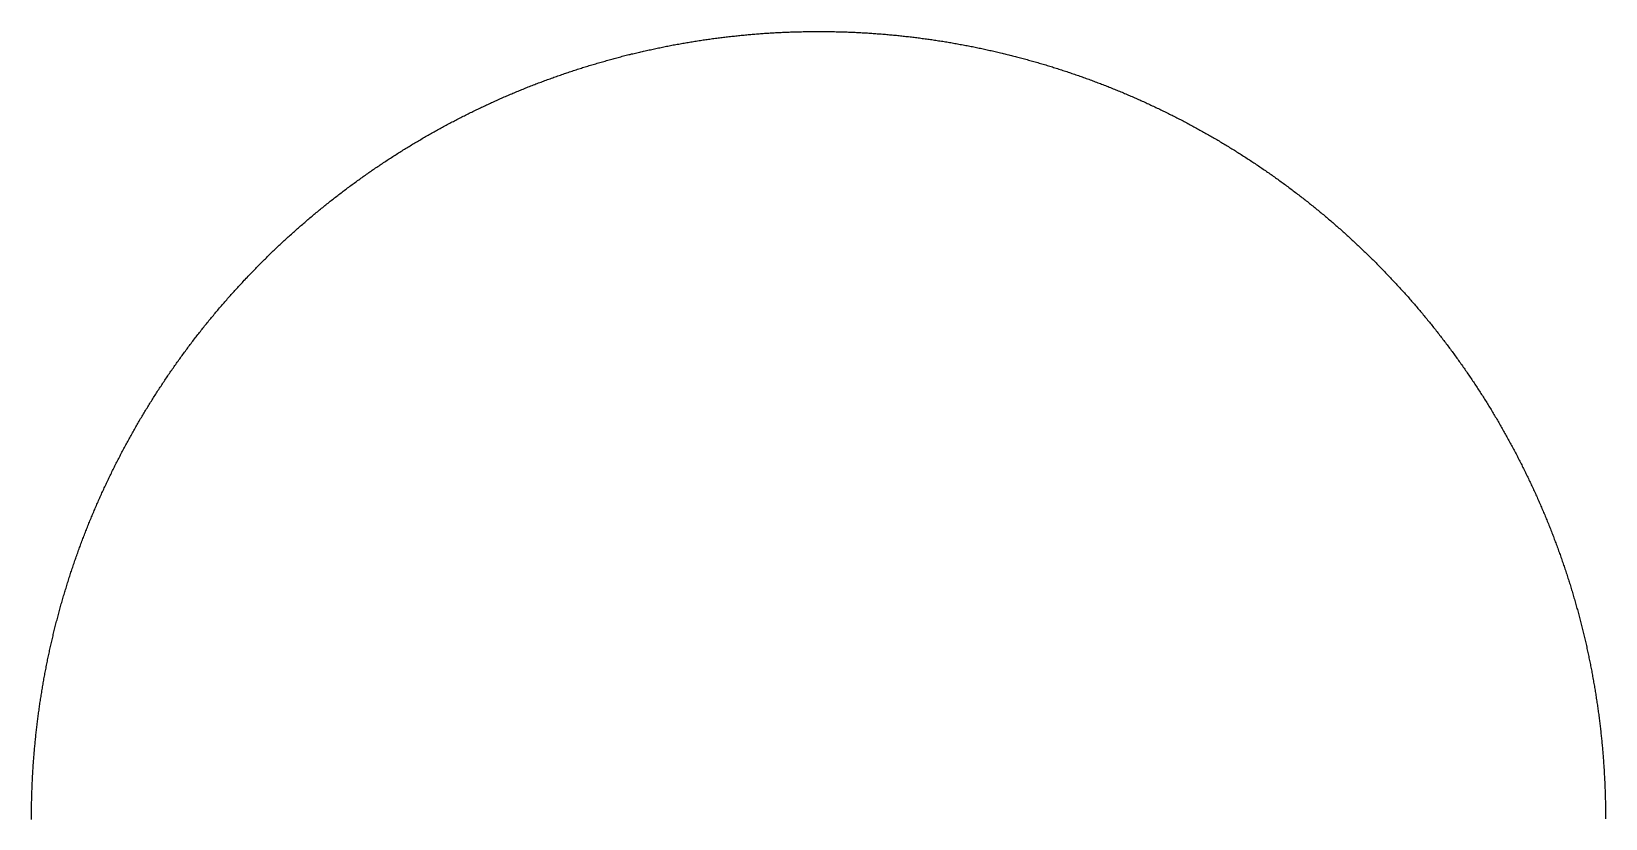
# Model space of a CAD drawing. Header units: metres. Extents: x -280 to 280, y -280 to 280.
# Drawn here: x -280 to 280, y 0 to 280 of the extents above; entities that cross this region are included whole.
import ezdxf

# ---------------------------------------------------------------- set-up
doc = ezdxf.new("R2010")
doc.units = ezdxf.units.M

msp = doc.modelspace()

# ---------------------------------------------------------------- linework, layer by layer
msp.add_lwpolyline([(-279.91, -0.43), (-279.91, 0.06), (-279.91, 0.55), (-279.91, 1.04), (-279.91, 1.52), (-279.91, 2.01), (-279.9, 2.5), (-279.9, 2.99), (-279.89, 3.48), (-279.88, 3.97), (-279.88, 4.46), (-279.87, 4.95), (-279.86, 5.43), (-279.85, 5.92), (-279.84, 6.41), (-279.83, 6.9), (-279.81, 7.39), (-279.8, 7.88), (-279.79, 8.37), (-279.77, 8.85), (-279.76, 9.34), (-279.74, 9.83), (-279.72, 10.32), (-279.7, 10.81), (-279.68, 11.3), (-279.66, 11.78), (-279.64, 12.27), (-279.62, 12.76), (-279.6, 13.25), (-279.57, 13.74), (-279.55, 14.22), (-279.52, 14.71), (-279.5, 15.2), (-279.47, 15.69), (-279.44, 16.18), (-279.41, 16.66), (-279.38, 17.15), (-279.35, 17.64), (-279.32, 18.13), (-279.29, 18.62), (-279.26, 19.1), (-279.22, 19.59), (-279.19, 20.08), (-279.15, 20.57), (-279.12, 21.05), (-279.08, 21.54), (-279.04, 22.03), (-279, 22.51), (-278.96, 23), (-278.92, 23.49), (-278.88, 23.98), (-278.84, 24.46), (-278.79, 24.95), (-278.75, 25.44), (-278.71, 25.92), (-278.66, 26.41), (-278.61, 26.9), (-278.57, 27.38), (-278.52, 27.87), (-278.47, 28.35), (-278.42, 28.84), (-278.37, 29.33), (-278.32, 29.81), (-278.26, 30.3), (-278.21, 30.78), (-278.16, 31.27), (-278.1, 31.76), (-278.04, 32.24), (-277.99, 32.73), (-277.93, 33.21), (-277.87, 33.7), (-277.81, 34.18), (-277.75, 34.67), (-277.69, 35.15), (-277.63, 35.64), (-277.57, 36.12), (-277.5, 36.61), (-277.44, 37.09), (-277.37, 37.57), (-277.31, 38.06), (-277.24, 38.54), (-277.17, 39.03), (-277.1, 39.51), (-277.03, 39.99), (-276.96, 40.48), (-276.89, 40.96), (-276.82, 41.44), (-276.75, 41.93), (-276.67, 42.41), (-276.6, 42.89), (-276.52, 43.38), (-276.45, 43.86), (-276.37, 44.34), (-276.29, 44.82), (-276.21, 45.31), (-276.13, 45.79), (-276.05, 46.27), (-275.97, 46.75), (-275.89, 47.23), (-275.81, 47.72), (-275.72, 48.2), (-275.64, 48.68), (-275.55, 49.16), (-275.47, 49.64), (-275.38, 50.12), (-275.29, 50.6), (-275.2, 51.08), (-275.11, 51.56), (-275.02, 52.04), (-274.93, 52.52), (-274.84, 53), (-274.75, 53.48), (-274.65, 53.96), (-274.56, 54.44), (-274.46, 54.92), (-274.37, 55.4), (-274.27, 55.88), (-274.17, 56.36), (-274.07, 56.84), (-273.97, 57.32), (-273.87, 57.79), (-273.77, 58.27), (-273.67, 58.75), (-273.56, 59.23), (-273.46, 59.71), (-273.36, 60.18), (-273.25, 60.66), (-273.14, 61.14), (-273.04, 61.61), (-272.93, 62.09), (-272.82, 62.57), (-272.71, 63.04), (-272.6, 63.52), (-272.49, 64), (-272.37, 64.47), (-272.26, 64.95), (-272.15, 65.42), (-272.03, 65.9), (-271.92, 66.37), (-271.8, 66.85), (-271.68, 67.32), (-271.57, 67.79), (-271.45, 68.27), (-271.33, 68.74), (-271.21, 69.22), (-271.09, 69.69), (-270.96, 70.16), (-270.84, 70.64), (-270.72, 71.11), (-270.59, 71.58), (-270.47, 72.05), (-270.34, 72.53), (-270.21, 73), (-270.08, 73.47), (-269.96, 73.94), (-269.83, 74.41), (-269.7, 74.88), (-269.56, 75.35), (-269.43, 75.82), (-269.3, 76.29), (-269.17, 76.76), (-269.03, 77.23), (-268.9, 77.7), (-268.76, 78.17), (-268.62, 78.64), (-268.49, 79.11), (-268.35, 79.58), (-268.21, 80.05), (-268.07, 80.52), (-267.93, 80.98), (-267.78, 81.45), (-267.64, 81.92), (-267.5, 82.39), (-267.35, 82.85), (-267.21, 83.32), (-267.06, 83.79), (-266.92, 84.25), (-266.77, 84.72), (-266.62, 85.18), (-266.47, 85.65), (-266.32, 86.11), (-266.17, 86.58), (-266.02, 87.04), (-265.87, 87.51), (-265.71, 87.97), (-265.56, 88.44), (-265.4, 88.9), (-265.25, 89.36), (-265.09, 89.83), (-264.93, 90.29), (-264.78, 90.75), (-264.62, 91.21), (-264.46, 91.67), (-264.3, 92.14), (-264.13, 92.6), (-263.97, 93.06), (-263.81, 93.52), (-263.65, 93.98), (-263.48, 94.44), (-263.32, 94.9), (-263.15, 95.36), (-262.98, 95.82), (-262.81, 96.28), (-262.65, 96.74), (-262.48, 97.19), (-262.31, 97.65), (-262.14, 98.11), (-261.96, 98.57), (-261.79, 99.03), (-261.62, 99.48), (-261.44, 99.94), (-261.27, 100.4), (-261.09, 100.85), (-260.92, 101.31), (-260.74, 101.76), (-260.56, 102.22), (-260.38, 102.67), (-260.2, 103.13), (-260.02, 103.58), (-259.84, 104.03), (-259.66, 104.49), (-259.48, 104.94), (-259.29, 105.39), (-259.11, 105.85), (-258.92, 106.3), (-258.74, 106.75), (-258.55, 107.2), (-258.36, 107.65), (-258.17, 108.1), (-257.98, 108.55), (-257.79, 109.01), (-257.6, 109.46), (-257.41, 109.9), (-257.22, 110.35), (-257.03, 110.8), (-256.83, 111.25), (-256.64, 111.7), (-256.44, 112.15), (-256.24, 112.6), (-256.05, 113.04), (-255.85, 113.49), (-255.65, 113.94), (-255.45, 114.38), (-255.25, 114.83), (-255.05, 115.27), (-254.85, 115.72), (-254.65, 116.16), (-254.44, 116.61), (-254.24, 117.05), (-254.03, 117.5), (-253.83, 117.94), (-253.62, 118.38), (-253.41, 118.82), (-253.21, 119.27), (-253, 119.71), (-252.79, 120.15), (-252.58, 120.59), (-252.37, 121.03), (-252.16, 121.47), (-251.94, 121.91), (-251.73, 122.35), (-251.52, 122.79), (-251.3, 123.23), (-251.09, 123.67), (-250.87, 124.11), (-250.65, 124.54), (-250.43, 124.98), (-250.22, 125.42), (-250, 125.86), (-249.78, 126.29), (-249.55, 126.73), (-249.33, 127.16), (-249.11, 127.6), (-248.89, 128.03), (-248.66, 128.47), (-248.44, 128.9), (-248.21, 129.34), (-247.99, 129.77), (-247.76, 130.2), (-247.53, 130.63), (-247.3, 131.07), (-247.07, 131.5), (-246.84, 131.93), (-246.61, 132.36), (-246.38, 132.79), (-246.15, 133.22), (-245.92, 133.65), (-245.68, 134.08), (-245.45, 134.51), (-245.21, 134.93), (-244.98, 135.36), (-244.74, 135.79), (-244.5, 136.22), (-244.26, 136.64), (-244.02, 137.07), (-243.78, 137.5), (-243.54, 137.92), (-243.3, 138.35), (-243.06, 138.77), (-242.82, 139.2), (-242.57, 139.62), (-242.33, 140.04), (-242.09, 140.47), (-241.84, 140.89), (-241.59, 141.31), (-241.35, 141.73), (-241.1, 142.15), (-240.85, 142.57), (-240.6, 142.99), (-240.35, 143.41), (-240.1, 143.83), (-239.85, 144.25), (-239.59, 144.67), (-239.34, 145.09), (-239.09, 145.51), (-238.83, 145.92), (-238.58, 146.34), (-238.32, 146.76), (-238.07, 147.17), (-237.81, 147.59), (-237.55, 148), (-237.29, 148.42), (-237.03, 148.83), (-236.77, 149.24), (-236.51, 149.66), (-236.25, 150.07), (-235.99, 150.48), (-235.72, 150.89), (-235.46, 151.31), (-235.19, 151.72), (-234.93, 152.13), (-234.66, 152.54), (-234.4, 152.95), (-234.13, 153.36), (-233.86, 153.76), (-233.59, 154.17), (-233.32, 154.58), (-233.05, 154.99), (-232.78, 155.39), (-232.51, 155.8), (-232.24, 156.21), (-231.96, 156.61), (-231.69, 157.02), (-231.41, 157.42), (-231.14, 157.82), (-230.86, 158.23), (-230.59, 158.63), (-230.31, 159.03), (-230.03, 159.43), (-229.75, 159.83), (-229.47, 160.24), (-229.19, 160.64), (-228.91, 161.04), (-228.63, 161.44), (-228.35, 161.83), (-228.06, 162.23), (-227.78, 162.63), (-227.5, 163.03), (-227.21, 163.43), (-226.93, 163.82), (-226.64, 164.22), (-226.35, 164.61), (-226.06, 165.01), (-225.78, 165.4), (-225.49, 165.8), (-225.2, 166.19), (-224.91, 166.58), (-224.61, 166.97), (-224.32, 167.37), (-224.03, 167.76), (-223.74, 168.15), (-223.44, 168.54), (-223.15, 168.93), (-222.85, 169.32), (-222.56, 169.71), (-222.26, 170.1), (-221.96, 170.48), (-221.66, 170.87), (-221.37, 171.26), (-221.07, 171.64), (-220.77, 172.03), (-220.46, 172.41), (-220.16, 172.8), (-219.86, 173.18), (-219.56, 173.57), (-219.25, 173.95), (-218.95, 174.33), (-218.65, 174.71), (-218.34, 175.1), (-218.03, 175.48), (-217.73, 175.86), (-217.42, 176.24), (-217.11, 176.62), (-216.8, 177), (-216.49, 177.37), (-216.18, 177.75), (-215.87, 178.13), (-215.56, 178.5), (-215.25, 178.88), (-214.94, 179.26), (-214.62, 179.63), (-214.31, 180.01), (-213.99, 180.38), (-213.68, 180.75), (-213.36, 181.13), (-213.05, 181.5), (-212.73, 181.87), (-212.41, 182.24), (-212.09, 182.61), (-211.77, 182.98), (-211.45, 183.35), (-211.13, 183.72), (-210.81, 184.09), (-210.49, 184.46), (-210.17, 184.82), (-209.84, 185.19), (-209.52, 185.56), (-209.2, 185.92), (-208.87, 186.29), (-208.54, 186.65), (-208.22, 187.01), (-207.89, 187.38), (-207.56, 187.74), (-207.24, 188.1), (-206.91, 188.46), (-206.58, 188.82), (-206.25, 189.19), (-205.92, 189.55), (-205.59, 189.9), (-205.25, 190.26), (-204.92, 190.62), (-204.59, 190.98), (-204.25, 191.34), (-203.92, 191.69), (-203.58, 192.05), (-203.25, 192.4), (-202.91, 192.76), (-202.58, 193.11), (-202.24, 193.46), (-201.9, 193.82), (-201.56, 194.17), (-201.22, 194.52), (-200.88, 194.87), (-200.54, 195.22), (-200.2, 195.57), (-199.86, 195.92), (-199.51, 196.27), (-199.17, 196.62), (-198.83, 196.97), (-198.48, 197.31), (-198.14, 197.66), (-197.79, 198), (-197.45, 198.35), (-197.1, 198.69), (-196.75, 199.04), (-196.41, 199.38), (-196.06, 199.72), (-195.71, 200.07), (-195.36, 200.41), (-195.01, 200.75), (-194.66, 201.09), (-194.3, 201.43), (-193.95, 201.77), (-193.6, 202.1), (-193.25, 202.44), (-192.89, 202.78), (-192.54, 203.12), (-192.18, 203.45), (-191.83, 203.79), (-191.47, 204.12), (-191.11, 204.46), (-190.76, 204.79), (-190.4, 205.12), (-190.04, 205.45), (-189.68, 205.78), (-189.32, 206.12), (-188.96, 206.45), (-188.6, 206.78), (-188.24, 207.1), (-187.88, 207.43), (-187.52, 207.76), (-187.15, 208.09), (-186.79, 208.41), (-186.42, 208.74), (-186.06, 209.06), (-185.69, 209.39), (-185.33, 209.71), (-184.96, 210.04), (-184.59, 210.36), (-184.23, 210.68), (-183.86, 211), (-183.49, 211.32), (-183.12, 211.64), (-182.75, 211.96), (-182.38, 212.28), (-182.01, 212.6), (-181.64, 212.92), (-181.26, 213.23), (-180.89, 213.55), (-180.52, 213.86), (-180.15, 214.18), (-179.77, 214.49), (-179.4, 214.81), (-179.02, 215.12), (-178.64, 215.43), (-178.27, 215.74), (-177.89, 216.05), (-177.51, 216.36), (-177.14, 216.67), (-176.76, 216.98), (-176.38, 217.29), (-176, 217.6), (-175.62, 217.91), (-175.24, 218.21), (-174.86, 218.52), (-174.47, 218.82), (-174.09, 219.13), (-173.71, 219.43), (-173.32, 219.73), (-172.94, 220.04), (-172.56, 220.34), (-172.17, 220.64), (-171.78, 220.94), (-171.4, 221.24), (-171.01, 221.54), (-170.63, 221.84), (-170.24, 222.13), (-169.85, 222.43), (-169.46, 222.73), (-169.07, 223.02), (-168.68, 223.32), (-168.29, 223.61), (-167.9, 223.9), (-167.51, 224.2), (-167.12, 224.49), (-166.72, 224.78), (-166.33, 225.07), (-165.94, 225.36), (-165.54, 225.65), (-165.15, 225.94), (-164.76, 226.23), (-164.36, 226.51), (-163.96, 226.8), (-163.57, 227.09), (-163.17, 227.37), (-162.77, 227.66), (-162.38, 227.94), (-161.98, 228.22), (-161.58, 228.51), (-161.18, 228.79), (-160.78, 229.07), (-160.38, 229.35), (-159.98, 229.63), (-159.58, 229.91), (-159.18, 230.19), (-158.77, 230.46), (-158.37, 230.74), (-157.97, 231.02), (-157.56, 231.29), (-157.16, 231.57), (-156.75, 231.84), (-156.35, 232.11), (-155.94, 232.39), (-155.54, 232.66), (-155.13, 232.93), (-154.72, 233.2), (-154.32, 233.47), (-153.91, 233.74), (-153.5, 234.01), (-153.09, 234.27), (-152.68, 234.54), (-152.27, 234.81), (-151.86, 235.07), (-151.45, 235.34), (-151.04, 235.6), (-150.63, 235.87), (-150.22, 236.13), (-149.8, 236.39), (-149.39, 236.65), (-148.98, 236.91), (-148.56, 237.17), (-148.15, 237.43), (-147.73, 237.69), (-147.32, 237.95), (-146.9, 238.2), (-146.49, 238.46), (-146.07, 238.71), (-145.65, 238.97), (-145.23, 239.22), (-144.82, 239.48), (-144.4, 239.73), (-143.98, 239.98), (-143.56, 240.23), (-143.14, 240.48), (-142.72, 240.73), (-142.3, 240.98), (-141.88, 241.23), (-141.46, 241.47), (-141.03, 241.72), (-140.61, 241.97), (-140.19, 242.21), (-139.77, 242.46), (-139.34, 242.7), (-138.92, 242.94), (-138.49, 243.19), (-138.07, 243.43), (-137.64, 243.67), (-137.22, 243.91), (-136.79, 244.15), (-136.37, 244.38), (-135.94, 244.62), (-135.51, 244.86), (-135.08, 245.1), (-134.65, 245.33), (-134.23, 245.57), (-133.8, 245.8), (-133.37, 246.03), (-132.94, 246.27), (-132.51, 246.5), (-132.08, 246.73), (-131.65, 246.96), (-131.21, 247.19), (-130.78, 247.42), (-130.35, 247.64), (-129.92, 247.87), (-129.48, 248.1), (-129.05, 248.32), (-128.62, 248.55), (-128.18, 248.77), (-127.75, 249), (-127.31, 249.22), (-126.88, 249.44), (-126.44, 249.66), (-126.01, 249.88), (-125.57, 250.1), (-125.13, 250.32), (-124.69, 250.54), (-124.26, 250.76), (-123.82, 250.97), (-123.38, 251.19), (-122.94, 251.4), (-122.5, 251.62), (-122.06, 251.83), (-121.62, 252.04), (-121.18, 252.25), (-120.74, 252.47), (-120.3, 252.68), (-119.86, 252.89), (-119.42, 253.09), (-118.97, 253.3), (-118.53, 253.51), (-118.09, 253.72), (-117.65, 253.92), (-117.2, 254.13), (-116.76, 254.33), (-116.31, 254.54), (-115.87, 254.74), (-115.42, 254.94), (-114.98, 255.14), (-114.53, 255.34), (-114.09, 255.54), (-113.64, 255.74), (-113.19, 255.94), (-112.75, 256.13), (-112.3, 256.33), (-111.85, 256.53), (-111.4, 256.72), (-110.95, 256.92), (-110.51, 257.11), (-110.06, 257.3), (-109.61, 257.49), (-109.16, 257.68), (-108.71, 257.87), (-108.26, 258.06), (-107.81, 258.25), (-107.35, 258.44), (-106.9, 258.63), (-106.45, 258.81), (-106, 259), (-105.55, 259.18), (-105.09, 259.37), (-104.64, 259.55), (-104.19, 259.73), (-103.73, 259.91), (-103.28, 260.09), (-102.82, 260.27), (-102.37, 260.45), (-101.91, 260.63), (-101.46, 260.81), (-101, 260.99), (-100.55, 261.16), (-100.09, 261.34), (-99.63, 261.51), (-99.18, 261.68), (-98.72, 261.86), (-98.26, 262.03), (-97.81, 262.2), (-97.35, 262.37), (-96.89, 262.54), (-96.43, 262.71), (-95.97, 262.88), (-95.51, 263.04), (-95.05, 263.21), (-94.59, 263.38), (-94.13, 263.54), (-93.67, 263.7), (-93.21, 263.87), (-92.75, 264.03), (-92.29, 264.19), (-91.83, 264.35), (-91.37, 264.51), (-90.9, 264.67), (-90.44, 264.83), (-89.98, 264.99), (-89.52, 265.14), (-89.05, 265.3), (-88.59, 265.45), (-88.13, 265.61), (-87.66, 265.76), (-87.2, 265.91), (-86.73, 266.07), (-86.27, 266.22), (-85.8, 266.37), (-85.34, 266.52), (-84.87, 266.66), (-84.41, 266.81), (-83.94, 266.96), (-83.47, 267.11), (-83.01, 267.25), (-82.54, 267.4), (-82.07, 267.54), (-81.61, 267.68), (-81.14, 267.82), (-80.67, 267.96), (-80.2, 268.11), (-79.73, 268.24), (-79.27, 268.38), (-78.8, 268.52), (-78.33, 268.66), (-77.86, 268.79), (-77.39, 268.93), (-76.92, 269.07), (-76.45, 269.2), (-75.98, 269.33), (-75.51, 269.46), (-75.04, 269.6), (-74.57, 269.73), (-74.09, 269.86), (-73.62, 269.98), (-73.15, 270.11), (-72.68, 270.24), (-72.21, 270.37), (-71.74, 270.49), (-71.26, 270.62), (-70.79, 270.74), (-70.32, 270.86), (-69.84, 270.99), (-69.37, 271.11), (-68.9, 271.23), (-68.42, 271.35), (-67.95, 271.47), (-67.48, 271.59), (-67, 271.7), (-66.53, 271.82), (-66.05, 271.93), (-65.58, 272.05), (-65.1, 272.16), (-64.63, 272.28), (-64.15, 272.39), (-63.67, 272.5), (-63.2, 272.61), (-62.72, 272.72), (-62.25, 272.83), (-61.77, 272.94), (-61.29, 273.05), (-60.82, 273.15), (-60.34, 273.26), (-59.86, 273.36), (-59.38, 273.47), (-58.91, 273.57), (-58.43, 273.67), (-57.95, 273.77), (-57.47, 273.87), (-56.99, 273.97), (-56.51, 274.07), (-56.04, 274.17), (-55.56, 274.27), (-55.08, 274.37), (-54.6, 274.46), (-54.12, 274.56), (-53.64, 274.65), (-53.16, 274.74), (-52.68, 274.84), (-52.2, 274.93), (-51.72, 275.02), (-51.24, 275.11), (-50.76, 275.2), (-50.28, 275.28), (-49.8, 275.37), (-49.32, 275.46), (-48.84, 275.54), (-48.35, 275.63), (-47.87, 275.71), (-47.39, 275.8), (-46.91, 275.88), (-46.43, 275.96), (-45.95, 276.04), (-45.46, 276.12), (-44.98, 276.2), (-44.5, 276.28), (-44.02, 276.35), (-43.53, 276.43), (-43.05, 276.51), (-42.57, 276.58), (-42.08, 276.65), (-41.6, 276.73), (-41.12, 276.8), (-40.63, 276.87), (-40.15, 276.94), (-39.67, 277.01), (-39.18, 277.08), (-38.7, 277.15), (-38.21, 277.21), (-37.73, 277.28), (-37.25, 277.35), (-36.76, 277.41), (-36.28, 277.47), (-35.79, 277.54), (-35.31, 277.6), (-34.82, 277.66), (-34.34, 277.72), (-33.85, 277.78), (-33.37, 277.84), (-32.88, 277.9), (-32.4, 277.95), (-31.91, 278.01), (-31.43, 278.06), (-30.94, 278.12), (-30.45, 278.17), (-29.97, 278.22), (-29.48, 278.28), (-29, 278.33), (-28.51, 278.38), (-28.02, 278.43), (-27.54, 278.48), (-27.05, 278.52), (-26.57, 278.57), (-26.08, 278.62), (-25.59, 278.66), (-25.11, 278.7), (-24.62, 278.75), (-24.13, 278.79), (-23.65, 278.83), (-23.16, 278.87), (-22.67, 278.91), (-22.18, 278.95), (-21.7, 278.99), (-21.21, 279.03), (-20.72, 279.06), (-20.23, 279.1), (-19.75, 279.13), (-19.26, 279.17), (-18.77, 279.2), (-18.28, 279.23), (-17.8, 279.27), (-17.31, 279.3), (-16.82, 279.33), (-16.33, 279.35), (-15.85, 279.38), (-15.36, 279.41), (-14.87, 279.44), (-14.38, 279.46), (-13.89, 279.49), (-13.41, 279.51), (-12.92, 279.53), (-12.43, 279.55), (-11.94, 279.58), (-11.45, 279.6), (-10.96, 279.62), (-10.48, 279.63), (-9.99, 279.65), (-9.5, 279.67), (-9.01, 279.69), (-8.52, 279.7), (-8.03, 279.71), (-7.54, 279.73), (-7.06, 279.74), (-6.57, 279.75), (-6.08, 279.76), (-5.59, 279.77), (-5.1, 279.78), (-4.61, 279.79), (-4.12, 279.8), (-3.64, 279.81), (-3.15, 279.81), (-2.66, 279.82), (-2.17, 279.82), (-1.68, 279.82), (-1.19, 279.83), (-0.7, 279.83), (-0.22, 279.83), (0.27, 279.83), (0.76, 279.83), (1.25, 279.83), (1.74, 279.82), (2.23, 279.82), (2.72, 279.81), (3.21, 279.81), (3.69, 279.8), (4.18, 279.8), (4.67, 279.79), (5.16, 279.78), (5.65, 279.77), (6.14, 279.76), (6.63, 279.75), (7.11, 279.74), (7.6, 279.72), (8.09, 279.71), (8.58, 279.7), (9.07, 279.68), (9.56, 279.66), (10.05, 279.65), (10.53, 279.63), (11.02, 279.61), (11.51, 279.59), (12, 279.57), (12.49, 279.55), (12.98, 279.53), (13.46, 279.5), (13.95, 279.48), (14.44, 279.45), (14.93, 279.43), (15.42, 279.4), (15.9, 279.37), (16.39, 279.34), (16.88, 279.32), (17.37, 279.29), (17.85, 279.25), (18.34, 279.22), (18.83, 279.19), (19.32, 279.16), (19.81, 279.12), (20.29, 279.09), (20.78, 279.05), (21.27, 279.02), (21.75, 278.98), (22.24, 278.94), (22.73, 278.9), (23.22, 278.86), (23.7, 278.82), (24.19, 278.78), (24.68, 278.73), (25.16, 278.69), (25.65, 278.65), (26.14, 278.6), (26.62, 278.55), (27.11, 278.51), (27.6, 278.46), (28.08, 278.41), (28.57, 278.36), (29.05, 278.31), (29.54, 278.26), (30.03, 278.21), (30.51, 278.15), (31, 278.1), (31.48, 278.05), (31.97, 277.99), (32.45, 277.93), (32.94, 277.88), (33.43, 277.82), (33.91, 277.76), (34.4, 277.7), (34.88, 277.64), (35.37, 277.58), (35.85, 277.52), (36.33, 277.45), (36.82, 277.39), (37.3, 277.32), (37.79, 277.26), (38.27, 277.19), (38.76, 277.12), (39.24, 277.06), (39.72, 276.99), (40.21, 276.92), (40.69, 276.85), (41.17, 276.77), (41.66, 276.7), (42.14, 276.63), (42.62, 276.55), (43.11, 276.48), (43.59, 276.4), (44.07, 276.33), (44.55, 276.25), (45.04, 276.17), (45.52, 276.09), (46, 276.01), (46.48, 275.93), (46.97, 275.85), (47.45, 275.77), (47.93, 275.68), (48.41, 275.6), (48.89, 275.51), (49.37, 275.43), (49.85, 275.34), (50.33, 275.25), (50.81, 275.17), (51.3, 275.08), (51.78, 274.99), (52.26, 274.9), (52.74, 274.8), (53.22, 274.71), (53.7, 274.62), (54.17, 274.52), (54.65, 274.43), (55.13, 274.33), (55.61, 274.24), (56.09, 274.14), (56.57, 274.04), (57.05, 273.94), (57.53, 273.84), (58, 273.74), (58.48, 273.64), (58.96, 273.53), (59.44, 273.43), (59.92, 273.33), (60.39, 273.22), (60.87, 273.12), (61.35, 273.01), (61.82, 272.9), (62.3, 272.79), (62.78, 272.68), (63.25, 272.57), (63.73, 272.46), (64.2, 272.35), (64.68, 272.24), (65.16, 272.12), (65.63, 272.01), (66.11, 271.9), (66.58, 271.78), (67.05, 271.66), (67.53, 271.54), (68, 271.43), (68.48, 271.31), (68.95, 271.19), (69.42, 271.07), (69.9, 270.94), (70.37, 270.82), (70.84, 270.7), (71.32, 270.57), (71.79, 270.45), (72.26, 270.32), (72.73, 270.2), (73.2, 270.07), (73.68, 269.94), (74.15, 269.81), (74.62, 269.68), (75.09, 269.55), (75.56, 269.42), (76.03, 269.29), (76.5, 269.15), (76.97, 269.02), (77.44, 268.88), (77.91, 268.75), (78.38, 268.61), (78.85, 268.47), (79.32, 268.34), (79.79, 268.2), (80.25, 268.06), (80.72, 267.92), (81.19, 267.77), (81.66, 267.63), (82.12, 267.49), (82.59, 267.35), (83.06, 267.2), (83.52, 267.06), (83.99, 266.91), (84.46, 266.76), (84.92, 266.61), (85.39, 266.46), (85.85, 266.32), (86.32, 266.16), (86.78, 266.01), (87.25, 265.86), (87.71, 265.71), (88.18, 265.55), (88.64, 265.4), (89.1, 265.25), (89.57, 265.09), (90.03, 264.93), (90.49, 264.77), (90.95, 264.62), (91.42, 264.46), (91.88, 264.3), (92.34, 264.14), (92.8, 263.97), (93.26, 263.81), (93.72, 263.65), (94.18, 263.48), (94.64, 263.32), (95.1, 263.15), (95.56, 262.99), (96.02, 262.82), (96.48, 262.65), (96.94, 262.48), (97.4, 262.31), (97.85, 262.14), (98.31, 261.97), (98.77, 261.8), (99.23, 261.62), (99.68, 261.45), (100.14, 261.28), (100.59, 261.1), (101.05, 260.92), (101.51, 260.75), (101.96, 260.57), (102.42, 260.39), (102.87, 260.21), (103.32, 260.03), (103.78, 259.85), (104.23, 259.67), (104.69, 259.49), (105.14, 259.3), (105.59, 259.12), (106.04, 258.93), (106.5, 258.75), (106.95, 258.56), (107.4, 258.37), (107.85, 258.19), (108.3, 258), (108.75, 257.81), (109.2, 257.62), (109.65, 257.43), (110.1, 257.23), (110.55, 257.04), (111, 256.85), (111.45, 256.65), (111.89, 256.46), (112.34, 256.26), (112.79, 256.07), (113.24, 255.87), (113.68, 255.67), (114.13, 255.47), (114.58, 255.27), (115.02, 255.07), (115.47, 254.87), (115.91, 254.67), (116.36, 254.46), (116.8, 254.26), (117.24, 254.06), (117.69, 253.85), (118.13, 253.65), (118.57, 253.44), (119.02, 253.23), (119.46, 253.02), (119.9, 252.81), (120.34, 252.6), (120.78, 252.39), (121.22, 252.18), (121.66, 251.97), (122.1, 251.76), (122.54, 251.54), (122.98, 251.33), (123.42, 251.11), (123.86, 250.9), (124.3, 250.68), (124.73, 250.46), (125.17, 250.24), (125.61, 250.02), (126.05, 249.8), (126.48, 249.58), (126.92, 249.36), (127.35, 249.14), (127.79, 248.92), (128.22, 248.69), (128.66, 248.47), (129.09, 248.24), (129.52, 248.02), (129.96, 247.79), (130.39, 247.56), (130.82, 247.34), (131.25, 247.11), (131.68, 246.88), (132.11, 246.65), (132.55, 246.42), (132.98, 246.18), (133.41, 245.95), (133.83, 245.72), (134.26, 245.48), (134.69, 245.25), (135.12, 245.01), (135.55, 244.78), (135.97, 244.54), (136.4, 244.3), (136.83, 244.06), (137.25, 243.82), (137.68, 243.58), (138.11, 243.34), (138.53, 243.1), (138.95, 242.86), (139.38, 242.61), (139.8, 242.37), (140.22, 242.13), (140.65, 241.88), (141.07, 241.63), (141.49, 241.39), (141.91, 241.14), (142.33, 240.89), (142.75, 240.64), (143.17, 240.39), (143.59, 240.14), (144.01, 239.89), (144.43, 239.64), (144.85, 239.39), (145.27, 239.13), (145.69, 238.88), (146.1, 238.62), (146.52, 238.37), (146.93, 238.11), (147.35, 237.86), (147.77, 237.6), (148.18, 237.34), (148.59, 237.08), (149.01, 236.82), (149.42, 236.56), (149.83, 236.3), (150.25, 236.04), (150.66, 235.77), (151.07, 235.51), (151.48, 235.24), (151.89, 234.98), (152.3, 234.71), (152.71, 234.45), (153.12, 234.18), (153.53, 233.91), (153.94, 233.64), (154.35, 233.37), (154.75, 233.1), (155.16, 232.83), (155.57, 232.56), (155.97, 232.29), (156.38, 232.02), (156.78, 231.74), (157.19, 231.47), (157.59, 231.19), (157.99, 230.92), (158.4, 230.64), (158.8, 230.37), (159.2, 230.09), (159.6, 229.81), (160.01, 229.53), (160.41, 229.25), (160.81, 228.97), (161.21, 228.69), (161.6, 228.41), (162, 228.12), (162.4, 227.84), (162.8, 227.56), (163.2, 227.27), (163.59, 226.99), (163.99, 226.7), (164.38, 226.41), (164.78, 226.12), (165.17, 225.84), (165.57, 225.55), (165.96, 225.26), (166.36, 224.97), (166.75, 224.68), (167.14, 224.39), (167.53, 224.09), (167.92, 223.8), (168.31, 223.51), (168.7, 223.21), (169.09, 222.92), (169.48, 222.62), (169.87, 222.32), (170.26, 222.03), (170.65, 221.73), (171.03, 221.43), (171.42, 221.13), (171.81, 220.83), (172.19, 220.53), (172.58, 220.23), (172.96, 219.93), (173.34, 219.63), (173.73, 219.32), (174.11, 219.02), (174.49, 218.71), (174.87, 218.41), (175.26, 218.1), (175.64, 217.8), (176.02, 217.49), (176.4, 217.18), (176.77, 216.87), (177.15, 216.56), (177.53, 216.25), (177.91, 215.94), (178.29, 215.63), (178.66, 215.32), (179.04, 215.01), (179.41, 214.7), (179.79, 214.38), (180.16, 214.07), (180.54, 213.75), (180.91, 213.44), (181.28, 213.12), (181.65, 212.8), (182.02, 212.49), (182.39, 212.17), (182.76, 211.85), (183.13, 211.53), (183.5, 211.21), (183.87, 210.89), (184.24, 210.57), (184.61, 210.24), (184.97, 209.92), (185.34, 209.6), (185.71, 209.27), (186.07, 208.95), (186.44, 208.62), (186.8, 208.3), (187.16, 207.97), (187.53, 207.64), (187.89, 207.31), (188.25, 206.99), (188.61, 206.66), (188.97, 206.33), (189.33, 206), (189.69, 205.67), (190.05, 205.33), (190.41, 205), (190.77, 204.67), (191.12, 204.33), (191.48, 204), (191.84, 203.67), (192.19, 203.33), (192.55, 202.99), (192.9, 202.66), (193.25, 202.32), (193.61, 201.98), (193.96, 201.64), (194.31, 201.3), (194.66, 200.96), (195.01, 200.62), (195.36, 200.28), (195.71, 199.94), (196.06, 199.6), (196.41, 199.26), (196.76, 198.91), (197.11, 198.57), (197.45, 198.22), (197.8, 197.88), (198.14, 197.53), (198.49, 197.19), (198.83, 196.84), (199.18, 196.49), (199.52, 196.14), (199.86, 195.8), (200.2, 195.45), (200.54, 195.1), (200.88, 194.74), (201.22, 194.39), (201.56, 194.04), (201.9, 193.69), (202.24, 193.34), (202.58, 192.98), (202.91, 192.63), (203.25, 192.27), (203.58, 191.92), (203.92, 191.56), (204.25, 191.21), (204.59, 190.85), (204.92, 190.49), (205.25, 190.13), (205.58, 189.77), (205.92, 189.41), (206.25, 189.05), (206.58, 188.69), (206.9, 188.33), (207.23, 187.97), (207.56, 187.61), (207.89, 187.25), (208.22, 186.88), (208.54, 186.52), (208.87, 186.15), (209.19, 185.79), (209.52, 185.42), (209.84, 185.06), (210.16, 184.69), (210.48, 184.32), (210.81, 183.95), (211.13, 183.59), (211.45, 183.22), (211.77, 182.85), (212.09, 182.48), (212.4, 182.11), (212.72, 181.73), (213.04, 181.36), (213.36, 180.99), (213.67, 180.62), (213.99, 180.24), (214.3, 179.87), (214.61, 179.49), (214.93, 179.12), (215.24, 178.74), (215.55, 178.37), (215.86, 177.99), (216.17, 177.61), (216.48, 177.23), (216.79, 176.86), (217.1, 176.48), (217.41, 176.1), (217.72, 175.72), (218.02, 175.34), (218.33, 174.96), (218.63, 174.57), (218.94, 174.19), (219.24, 173.81), (219.55, 173.43), (219.85, 173.04), (220.15, 172.66), (220.45, 172.27), (220.75, 171.89), (221.05, 171.5), (221.35, 171.12), (221.65, 170.73), (221.95, 170.34), (222.24, 169.95), (222.54, 169.56), (222.84, 169.18), (223.13, 168.79), (223.43, 168.4), (223.72, 168.01), (224.01, 167.61), (224.3, 167.22), (224.6, 166.83), (224.89, 166.44), (225.18, 166.04), (225.47, 165.65), (225.76, 165.26), (226.04, 164.86), (226.33, 164.47), (226.62, 164.07), (226.9, 163.68), (227.19, 163.28), (227.48, 162.88), (227.76, 162.48), (228.04, 162.09), (228.33, 161.69), (228.61, 161.29), (228.89, 160.89), (229.17, 160.49), (229.45, 160.09), (229.73, 159.69), (230.01, 159.28), (230.28, 158.88), (230.56, 158.48), (230.84, 158.08), (231.11, 157.67), (231.39, 157.27), (231.66, 156.87), (231.94, 156.46), (232.21, 156.05), (232.48, 155.65), (232.75, 155.24), (233.02, 154.84), (233.29, 154.43), (233.56, 154.02), (233.83, 153.61), (234.1, 153.2), (234.37, 152.79), (234.63, 152.38), (234.9, 151.97), (235.16, 151.56), (235.43, 151.15), (235.69, 150.74), (235.96, 150.33), (236.22, 149.92), (236.48, 149.5), (236.74, 149.09), (237, 148.68), (237.26, 148.26), (237.52, 147.85), (237.77, 147.43), (238.03, 147.02), (238.29, 146.6), (238.54, 146.18), (238.8, 145.77), (239.05, 145.35), (239.31, 144.93), (239.56, 144.51), (239.81, 144.1), (240.06, 143.68), (240.31, 143.26), (240.56, 142.84), (240.81, 142.42), (241.06, 141.99), (241.31, 141.57), (241.55, 141.15), (241.8, 140.73), (242.05, 140.31), (242.29, 139.88), (242.53, 139.46), (242.78, 139.04), (243.02, 138.61), (243.26, 138.19), (243.5, 137.76), (243.74, 137.34), (243.98, 136.91), (244.22, 136.48), (244.46, 136.06), (244.7, 135.63), (244.93, 135.2), (245.17, 134.77), (245.4, 134.35), (245.64, 133.92), (245.87, 133.49), (246.1, 133.06), (246.34, 132.63), (246.57, 132.2), (246.8, 131.77), (247.03, 131.33), (247.26, 130.9), (247.48, 130.47), (247.71, 130.04), (247.94, 129.61), (248.16, 129.17), (248.39, 128.74), (248.61, 128.3), (248.84, 127.87), (249.06, 127.43), (249.28, 127), (249.5, 126.56), (249.72, 126.13), (249.94, 125.69), (250.16, 125.25), (250.38, 124.82), (250.6, 124.38), (250.82, 123.94), (251.03, 123.5), (251.25, 123.06), (251.46, 122.63), (251.68, 122.19), (251.89, 121.75), (252.1, 121.31), (252.31, 120.86), (252.52, 120.42), (252.73, 119.98), (252.94, 119.54), (253.15, 119.1), (253.36, 118.66), (253.56, 118.21), (253.77, 117.77), (253.98, 117.33), (254.18, 116.88), (254.38, 116.44), (254.59, 115.99), (254.79, 115.55), (254.99, 115.1), (255.19, 114.66), (255.39, 114.21), (255.59, 113.77), (255.79, 113.32), (255.99, 112.87), (256.18, 112.42), (256.38, 111.98), (256.57, 111.53), (256.77, 111.08), (256.96, 110.63), (257.15, 110.18), (257.35, 109.73), (257.54, 109.28), (257.73, 108.83), (257.92, 108.38), (258.11, 107.93), (258.29, 107.48), (258.48, 107.03), (258.67, 106.58), (258.85, 106.13), (259.04, 105.67), (259.22, 105.22), (259.41, 104.77), (259.59, 104.31), (259.77, 103.86), (259.95, 103.41), (260.13, 102.95), (260.31, 102.5), (260.49, 102.04), (260.67, 101.59), (260.84, 101.13), (261.02, 100.68), (261.2, 100.22), (261.37, 99.76), (261.54, 99.31), (261.72, 98.85), (261.89, 98.39), (262.06, 97.94), (262.23, 97.48), (262.4, 97.02), (262.57, 96.56), (262.74, 96.1), (262.91, 95.64), (263.07, 95.18), (263.24, 94.72), (263.4, 94.26), (263.57, 93.8), (263.73, 93.34), (263.89, 92.88), (264.06, 92.42), (264.22, 91.96), (264.38, 91.5), (264.54, 91.04), (264.69, 90.57), (264.85, 90.11), (265.01, 89.65), (265.16, 89.18), (265.32, 88.72), (265.47, 88.26), (265.63, 87.79), (265.78, 87.33), (265.93, 86.86), (266.08, 86.4), (266.23, 85.94), (266.38, 85.47), (266.53, 85), (266.68, 84.54), (266.83, 84.07), (266.97, 83.61), (267.12, 83.14), (267.27, 82.67), (267.41, 82.21), (267.55, 81.74), (267.69, 81.27), (267.84, 80.8), (267.98, 80.34), (268.12, 79.87), (268.26, 79.4), (268.39, 78.93), (268.53, 78.46), (268.67, 77.99), (268.8, 77.52), (268.94, 77.05), (269.07, 76.58), (269.21, 76.11), (269.34, 75.64), (269.47, 75.17), (269.6, 74.7), (269.73, 74.23), (269.86, 73.76), (269.99, 73.29), (270.12, 72.81), (270.24, 72.34), (270.37, 71.87), (270.49, 71.4), (270.62, 70.93), (270.74, 70.45), (270.86, 69.98), (270.99, 69.51), (271.11, 69.03), (271.23, 68.56), (271.35, 68.09), (271.46, 67.61), (271.58, 67.14), (271.7, 66.66), (271.81, 66.19), (271.93, 65.71), (272.04, 65.24), (272.16, 64.76), (272.27, 64.29), (272.38, 63.81), (272.49, 63.33), (272.6, 62.86), (272.71, 62.38), (272.82, 61.91), (272.93, 61.43), (273.04, 60.95), (273.14, 60.47), (273.25, 60), (273.35, 59.52), (273.45, 59.04), (273.56, 58.56), (273.66, 58.09), (273.76, 57.61), (273.86, 57.13), (273.96, 56.65), (274.06, 56.17), (274.16, 55.69), (274.25, 55.22), (274.35, 54.74), (274.44, 54.26), (274.54, 53.78), (274.63, 53.3), (274.72, 52.82), (274.82, 52.34), (274.91, 51.86), (275, 51.38), (275.09, 50.9), (275.17, 50.42), (275.26, 49.94), (275.35, 49.45), (275.43, 48.97), (275.52, 48.49), (275.6, 48.01), (275.69, 47.53), (275.77, 47.05), (275.85, 46.57), (275.93, 46.08), (276.01, 45.6), (276.09, 45.12), (276.17, 44.64), (276.25, 44.15), (276.32, 43.67), (276.4, 43.19), (276.47, 42.71), (276.55, 42.22), (276.62, 41.74), (276.69, 41.26), (276.77, 40.77), (276.84, 40.29), (276.91, 39.81), (276.98, 39.32), (277.04, 38.84), (277.11, 38.35), (277.18, 37.87), (277.24, 37.39), (277.31, 36.9), (277.37, 36.42), (277.43, 35.93), (277.5, 35.45), (277.56, 34.96), (277.62, 34.48), (277.68, 33.99), (277.74, 33.51), (277.8, 33.02), (277.85, 32.54), (277.91, 32.05), (277.97, 31.57), (278.02, 31.08), (278.07, 30.59), (278.13, 30.11), (278.18, 29.62), (278.23, 29.14), (278.28, 28.65), (278.33, 28.16), (278.38, 27.68), (278.43, 27.19), (278.47, 26.71), (278.52, 26.22), (278.57, 25.73), (278.61, 25.25), (278.65, 24.76), (278.7, 24.27), (278.74, 23.78), (278.78, 23.3), (278.82, 22.81), (278.86, 22.32), (278.9, 21.84), (278.93, 21.35), (278.97, 20.86), (279.01, 20.37), (279.04, 19.89), (279.08, 19.4), (279.11, 18.91), (279.14, 18.42), (279.17, 17.94), (279.21, 17.45), (279.24, 16.96), (279.27, 16.47), (279.29, 15.99), (279.32, 15.5), (279.35, 15.01), (279.37, 14.52), (279.4, 14.03), (279.42, 13.55), (279.45, 13.06), (279.47, 12.57), (279.49, 12.08), (279.51, 11.59), (279.53, 11.1), (279.55, 10.62), (279.57, 10.13), (279.58, 9.64), (279.6, 9.15), (279.62, 8.66), (279.63, 8.17), (279.64, 7.69), (279.66, 7.2), (279.67, 6.71), (279.68, 6.22), (279.69, 5.73), (279.7, 5.24), (279.71, 4.75), (279.71, 4.27), (279.72, 3.78), (279.73, 3.29), (279.73, 2.8), (279.73, 2.31), (279.74, 1.82), (279.74, 1.33), (279.74, 0.84), (279.74, 0.36), (279.74, 0), (279.74, 0), (279.74, -0.13)])

doc.saveas('drawing.dxf')
